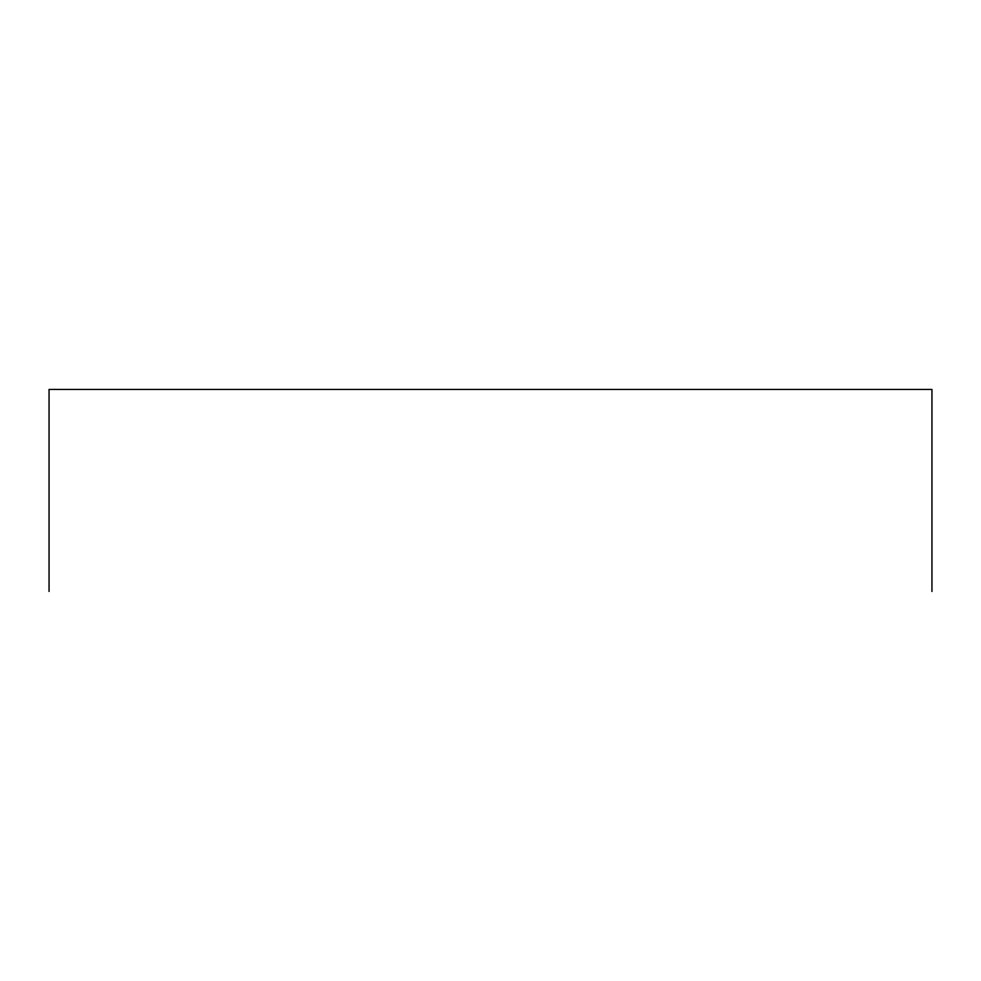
<?xml version="1.0" encoding="UTF-8"?>
<svg xmlns="http://www.w3.org/2000/svg" width="981" height="981" viewBox="0 0 981 981"><rect width="100%" height="100%" fill="white"/><g stroke="black" fill="none" stroke-linecap="round" stroke-linejoin="round"><path stroke-width="1.47" d="M931.95 591.555L931.95 389.445L49.05 389.445L49.05 591.555"/></g></svg>
